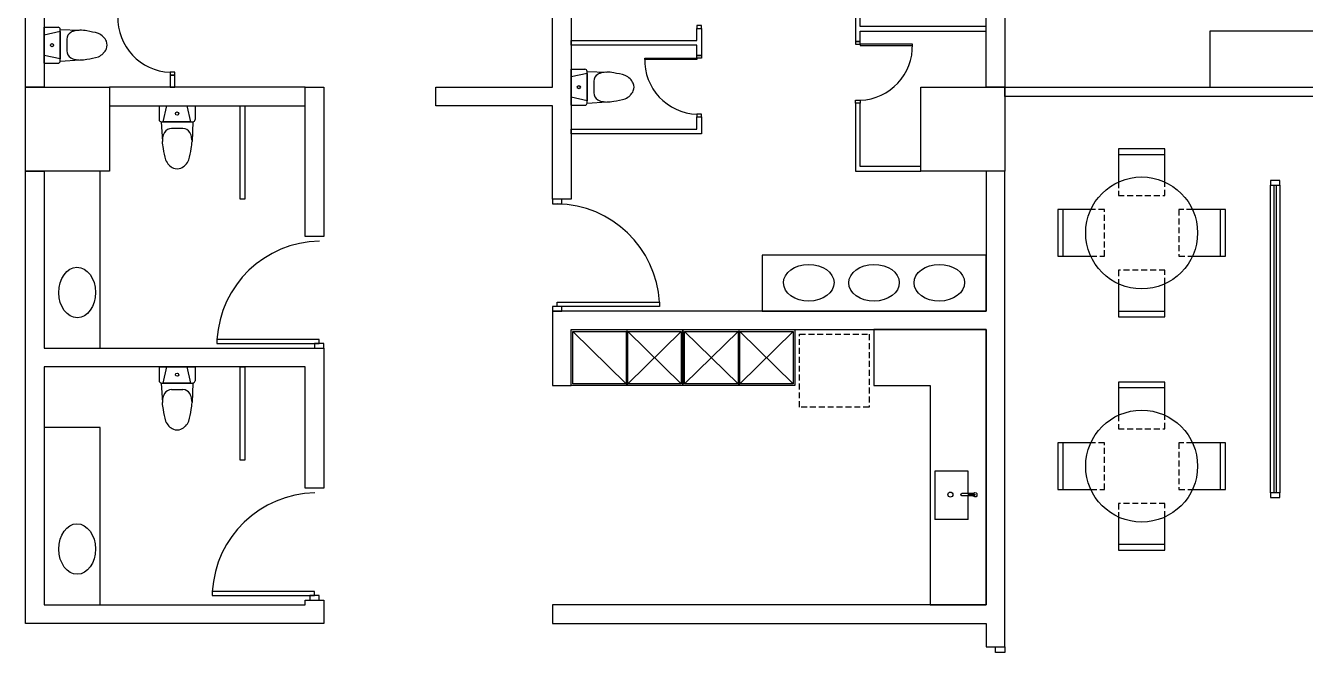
# Model space of a CAD drawing. Header units: centimetres. Extents: x -2363 to 10982, y -15317 to 6533.
# Drawn here: x 5175 to 6547, y -1421 to -749 of the extents above; entities that cross this region are included whole.
import ezdxf

# ---------------------------------------------------------------- set-up
doc = ezdxf.new("R2010")
doc.units = ezdxf.units.CM
doc.header["$MEASUREMENT"] = 0
doc.linetypes.add('DASHED2', pattern=[9.525, 6.35, -3.175])
doc.linetypes.add('HIDDEN', pattern=[9.525, 6.35, -3.175])
for name, color, linetype in [('00_Walls', 6, 'Continuous'), ('01_Doors', 4, 'Continuous'), ('01_Office_Furnitures', 7, 'Continuous'), ('01_Space_Partitions', 191, 'Continuous'), ('01_Toilets_Details', 8, 'Continuous')]:
    doc.layers.add(name, color=color, linetype=linetype)

msp = doc.modelspace()

# ---------------------------------------------------------------- linework, layer by layer
at = {"layer": '00_Walls'}
for p, q in [((5174.5, -815.4), (5174.5, -260.4)), ((6224.5, -260.4), (6224.5, -815.4)), ((5194.5, -280.4), (5194.5, -815.4)), ((6204.5, -815.4), (6204.5, -280.4)), ((5759.5, -485.4), (5759.5, -935.4)), ((5739.5, -815.4), (5739.5, -575.4)), ((5194.5, -815.4), (5174.5, -815.4)), ((5614.5, -835.4), (5614.5, -815.4)), ((5614.5, -815.4), (5739.5, -815.4)), ((6224.5, -815.4), (6204.5, -815.4)), ((5739.5, -835.4), (5614.5, -835.4)), ((5739.5, -935.4), (5739.5, -835.4)), ((5759.5, -935.4), (5739.5, -935.4))]:
    msp.add_line(p, q, dxfattribs=at)
for points in [[(5264.5, -905.4), (5174.5, -905.4), (5174.5, -815.4), (5264.5, -815.4)], [(5474.5, -815.4), (5264.5, -815.4), (5264.5, -835.4), (5474.5, -835.4)], [(5494.5, -975.4), (5474.5, -975.4), (5474.5, -815.4), (5494.5, -815.4)], [(6224.5, -905.4), (6134.5, -905.4), (6134.5, -815.4), (6224.5, -815.4)], [(7174.5, -1025.4), (7184.5, -1025.4), (7184.5, -1315.4), (6804.5, -1315.4), (6804.5, -825.4), (6224.5, -825.4), (6224.5, -815.4), (6814.5, -815.4), (6814.5, -1305.4), (7174.5, -1305.4)], [(5474.5, -1365.4), (5494.5, -1365.4), (5494.5, -1390.4), (5174.5, -1390.4), (5174.5, -905.4), (5194.5, -905.4), (5194.5, -1095.4), (5494.5, -1095.4), (5494.5, -1245.4), (5474.5, -1245.4), (5474.5, -1115.4), (5194.5, -1115.4), (5194.5, -1370.4), (5474.5, -1370.4)], [(5739.5, -1390.4), (6204.5, -1390.4), (6204.5, -1415.4), (6224.5, -1415.4), (6224.5, -905.4), (6204.5, -905.4), (6204.5, -1055.4), (5739.5, -1055.4), (5739.5, -1135.4), (5759.5, -1135.4), (5759.5, -1075.4), (6204.5, -1075.4), (6204.5, -1370.4), (5739.5, -1370.4)]]:
    msp.add_lwpolyline(points, close=True, dxfattribs=at)
at = {"layer": '01_Doors'}
for points in [[(5894.5, -749.4), (5894.5, -752.4), (5899.5, -752.4), (5899.5, -749.4), (5894.5, -749.4)], [(6069.5, -766.4), (6064.5, -766.4), (6064.5, -769.4), (6069.5, -769.4)], [(5894.5, -781.4), (5899.5, -781.4), (5899.5, -784.4), (5894.5, -784.4)], [(6069.5, -770.9), (6125.5, -770.9), (6125.5, -769.4), (6069.5, -769.4)], [(5894.5, -785.9), (5838.5, -785.9), (5838.5, -784.4), (5894.5, -784.4)], [(5329.5, -799.4), (5329.5, -802.4), (5334.5, -802.4), (5334.5, -799.4), (5329.5, -799.4)], [(6069.5, -829.4), (6069.5, -832.4), (6064.5, -832.4), (6064.5, -829.4), (6069.5, -829.4)], [(5894.5, -844.4), (5894.5, -847.4), (5899.5, -847.4), (5899.5, -844.4), (5894.5, -844.4)], [(5749.5, -935.4), (5739.5, -935.4), (5739.5, -940.4), (5749.5, -940.4)], [(5749.5, -1050.4), (5739.5, -1050.4), (5739.5, -1055.4), (5749.5, -1055.4)], [(5854.5, -1050.4), (5744.5, -1050.4), (5744.5, -1046), (5854.5, -1046)], [(5379.5, -1090.4), (5489.5, -1090.4), (5489.5, -1086), (5379.5, -1086)], [(5484.5, -1095.4), (5494.5, -1095.4), (5494.5, -1090.4), (5484.5, -1090.4)], [(5374.5, -1360.4), (5484.5, -1360.4), (5484.5, -1356), (5374.5, -1356)], [(5479.5, -1365.4), (5489.5, -1365.4), (5489.5, -1360.4), (5479.5, -1360.4)], [(6214.5, -1415.4), (6224.5, -1415.4), (6224.5, -1421.4), (6214.5, -1421.4)]]:
    msp.add_lwpolyline(points, close=True, dxfattribs=at)
for centre, radius, start, end in [((5331.7, -741.2), 58.3, 178.2402, 267.81), ((6067.3, -771.2), 58.3, 272.19, 1.7598), ((5896.7, -786.2), 58.3, 178.2402, 267.81), ((5742.3, -1052.7), 112.3, 3.3956, 88.8462), ((5491.8, -1092.7), 112.3, 91.1538, 176.6044), ((5486.8, -1362.7), 112.3, 91.1538, 176.6044)]:
    msp.add_arc(centre, radius, start, end, dxfattribs=at)
at = {"layer": '01_Office_Furnitures'}
for p, q in [((6185.4, -1227), (6149.5, -1227)), ((6149.5, -1227), (6149.5, -1278.8)), ((6185.4, -1251), (6185.4, -1227)), ((6163.6, -1252.2), (6163.8, -1251.3)), ((6163.8, -1253.3), (6163.6, -1252.2)), ((6163.8, -1251.3), (6164.4, -1250.4)), ((6164.4, -1254.2), (6163.8, -1253.3)), ((6164.4, -1250.4), (6165.3, -1249.8)), ((6165.3, -1254.8), (6164.4, -1254.2)), ((6165.3, -1249.8), (6166.3, -1249.7)), ((6166.3, -1255), (6165.3, -1254.8)), ((6166.3, -1249.7), (6167.2, -1249.8)), ((6167.2, -1254.8), (6166.3, -1255)), ((6167.2, -1249.8), (6168.2, -1250.4)), ((6168.2, -1254.2), (6167.2, -1254.8)), ((6168.2, -1250.4), (6168.8, -1251.3)), ((6168.8, -1253.3), (6168.2, -1254.2)), ((6168.8, -1251.3), (6168.9, -1252.2)), ((6168.9, -1252.2), (6168.8, -1253.3)), ((6177.4, -1252.2), (6177.7, -1251.5)), ((6177.4, -1252.2), (6177.4, -1252.4)), ((6177.7, -1253.1), (6177.4, -1252.4)), ((6177.7, -1251.5), (6178.5, -1251)), ((6178.5, -1253.6), (6177.7, -1253.1)), ((6190.6, -1251), (6178.5, -1251)), ((6190.6, -1253.6), (6178.5, -1253.6)), ((6185.4, -1251.6), (6192.5, -1251.6)), ((6185.4, -1251.6), (6185.4, -1252.8)), ((6185.4, -1252.8), (6192.5, -1252.8)), ((6185.4, -1278.8), (6185.4, -1253.6)), ((6192.5, -1251.6), (6192.5, -1252.8)), ((6185.4, -1278.8), (6149.5, -1278.8))]:
    msp.add_line(p, q, dxfattribs=at)
for points in [[(6814.5, -815.4), (6814.5, -755.4), (6444.5, -755.4), (6444.5, -815.4)], [(6519.5, -915.4), (6509.5, -915.4), (6509.5, -920.4), (6519.5, -920.4)], [(6509.5, -1250.4), (6509.5, -920.4), (6519.5, -920.4), (6519.5, -1250.4)], [(6515.5, -1250.4), (6513.5, -1250.4), (6513.5, -920.4), (6515.5, -920.4)], [(5879.5, -1135.4), (5759.5, -1135.4), (5759.5, -1075.4), (5879.5, -1075.4)], [(5877.7, -1133.6), (5761.3, -1133.6), (5761.3, -1077.2), (5877.7, -1077.2)], [(5818.6, -1133.6), (5820.4, -1133.6), (5820.4, -1077.2), (5818.6, -1077.2)], [(5999.5, -1135.4), (5879.5, -1135.4), (5879.5, -1075.4), (5999.5, -1075.4)], [(5997.7, -1133.6), (5881.3, -1133.6), (5881.3, -1077.2), (5997.7, -1077.2)], [(5938.6, -1133.6), (5940.4, -1133.6), (5940.4, -1077.2), (5938.6, -1077.2)], [(6084.2, -1075.4), (6084.2, -1135.4), (6144.5, -1135.4), (6144.5, -1370.4), (6204.5, -1370.4), (6204.5, -1075.4)], [(6519.5, -1250.4), (6509.5, -1250.4), (6509.5, -1255.4), (6519.5, -1255.4)]]:
    msp.add_lwpolyline(points, close=True, dxfattribs=at)
at = {"layer": '01_Office_Furnitures', "linetype": 'ByBlock'}
for points in [[(6396.4, -917.2), (6396.4, -881.7), (6346.4, -881.7), (6346.4, -917.2)], [(6346.4, -887.5), (6396.4, -887.5)], [(6316.9, -946.7), (6281.4, -946.7), (6281.4, -996.7), (6316.9, -996.7)], [(6287.2, -996.7), (6287.2, -946.7)], [(6426, -996.7), (6461.4, -996.7), (6461.4, -946.7), (6426, -946.7)], [(6455.6, -946.7), (6455.6, -996.7)], [(6346.4, -1026.3), (6346.4, -1061.7), (6396.4, -1061.7), (6396.4, -1026.3)], [(6396.4, -1055.9), (6346.4, -1055.9)], [(6396.4, -1167.2), (6396.4, -1131.7), (6346.4, -1131.7), (6346.4, -1167.2)], [(6346.4, -1137.5), (6396.4, -1137.5)], [(6316.9, -1196.7), (6281.4, -1196.7), (6281.4, -1246.7), (6316.9, -1246.7)], [(6287.2, -1246.7), (6287.2, -1196.7)], [(6426, -1246.7), (6461.4, -1246.7), (6461.4, -1196.7), (6426, -1196.7)], [(6455.6, -1196.7), (6455.6, -1246.7)], [(6346.4, -1276.3), (6346.4, -1311.7), (6396.4, -1311.7), (6396.4, -1276.3)], [(6396.4, -1305.9), (6346.4, -1305.9)]]:
    msp.add_lwpolyline(points, dxfattribs=at)
at = {"layer": '01_Office_Furnitures', "linetype": 'DASHED2'}
for points in [[(6346.4, -917.2), (6346.4, -931.7), (6396.4, -931.7), (6396.4, -917.2)], [(6316.9, -996.7), (6331.4, -996.7), (6331.4, -946.7), (6316.9, -946.7)], [(6426, -946.7), (6411.4, -946.7), (6411.4, -996.7), (6426, -996.7)], [(6396.4, -1026.3), (6396.4, -1011.7), (6346.4, -1011.7), (6346.4, -1026.3)], [(6346.4, -1167.2), (6346.4, -1181.7), (6396.4, -1181.7), (6396.4, -1167.2)], [(6316.9, -1246.7), (6331.4, -1246.7), (6331.4, -1196.7), (6316.9, -1196.7)], [(6426, -1196.7), (6411.4, -1196.7), (6411.4, -1246.7), (6426, -1246.7)], [(6396.4, -1276.3), (6396.4, -1261.7), (6346.4, -1261.7), (6346.4, -1276.3)]]:
    msp.add_lwpolyline(points, dxfattribs=at)
at = {"layer": '01_Office_Furnitures'}
for points in [[(5761.3, -1077.2), (5818.6, -1133.6)], [(5820.4, -1077.2), (5877.7, -1133.6)], [(5877.7, -1077.2), (5820.4, -1133.6)], [(5938.6, -1077.2), (5881.3, -1133.6)], [(5881.3, -1077.2), (5938.6, -1133.6)], [(5940.4, -1077.2), (5997.7, -1133.6)], [(5997.7, -1077.2), (5940.4, -1133.6)]]:
    msp.add_lwpolyline(points, dxfattribs=at)
at = {"layer": '01_Office_Furnitures', "linetype": 'HIDDEN'}
msp.add_lwpolyline([(6004.5, -1080.4), (6079.2, -1080.4), (6079.2, -1158.5), (6004.5, -1158.5)], close=True, dxfattribs=at)
at = {"layer": '01_Office_Furnitures'}
for centre in [(6371.4, -971.7), (6371.4, -1221.7)]:
    msp.add_circle(centre, 60, dxfattribs=at)
msp.add_open_spline([(6190.3, -1251.6), (6190.3, -1251.6), (6190.9, -1250.6), (6190.9, -1250.6), (6196.3, -1247.1), (6195.9, -1257.7), (6190.9, -1253.9), (6190.9, -1253.9), (6190.3, -1252.8), (6190.3, -1252.8)], degree=3, knots=[0, 0, 0, 0, 1, 1, 1, 2, 2, 2, 3, 3, 3, 3], dxfattribs=at)
at = {"layer": '01_Space_Partitions'}
for points in [[(6069.5, -737.4), (6064.5, -737.4), (6064.5, -766.4), (6069.5, -766.4), (6069.5, -755.4), (6204.5, -755.4), (6204.5, -750.4), (6069.5, -750.4)], [(5894.5, -752.4), (5899.5, -752.4), (5899.5, -781.4), (5894.5, -781.4), (5894.5, -770.4), (5759.5, -770.4), (5759.5, -765.4), (5894.5, -765.4)], [(5329.5, -802.4), (5329.5, -815.4), (5334.5, -815.4), (5334.5, -802.4)], [(5409.5, -835.4), (5409.5, -935.4), (5404.5, -935.4), (5404.5, -835.4)], [(6069.5, -832.4), (6064.5, -832.4), (6064.5, -905.4), (6069.5, -905.4), (6069.5, -905.4), (6134.5, -905.4), (6134.5, -900.4), (6069.5, -900.4)], [(5894.5, -847.4), (5899.5, -847.4), (5899.5, -865.4), (5894.5, -865.4), (5894.5, -865.4), (5759.5, -865.4), (5759.5, -860.4), (5894.5, -860.4)], [(5194.5, -1095.4), (5254.5, -1095.4), (5254.5, -905.4), (5194.5, -905.4)], [(5409.5, -1115.4), (5409.5, -1215.4), (5404.5, -1215.4), (5404.5, -1115.4)], [(5194.5, -1370.4), (5254.5, -1370.4), (5254.5, -1180.4), (5194.5, -1180.4)]]:
    msp.add_lwpolyline(points, close=True, dxfattribs=at)
for centre in [(5229.8, -1035.6), (5229.8, -1310.6)]:
    msp.add_ellipse(centre, major_axis=(-0.2, 27.1), ratio=0.727464, dxfattribs=at)
at = {"layer": '01_Toilets_Details'}
for p, q in [((5194.5, -751.1, 0), (5209.3, -751.1, 0)), ((5194.5, -789.7, 0), (5194.5, -751.1, 0)), ((5211.7, -753.5, 0), (5232.7, -754.4)), ((5211.7, -787.4, 0), (5211.7, -753.5, 0)), ((5211.7, -755.6, 0), (5194.5, -759.5, 0)), ((5211.7, -755.6, 0), (5211.7, -785.2, 0)), ((5218.9, -764.1), (5218.9, -776.5)), ((5211.7, -785.2, 0), (5194.5, -781.3, 0)), ((5194.5, -789.7, 0), (5209.3, -789.7, 0)), ((5211.7, -787.4, 0), (5232.7, -786.2)), ((5759.5, -796.1, 0), (5774.3, -796.1, 0)), ((5759.5, -834.7, 0), (5759.5, -796.1, 0)), ((5776.7, -800.6, 0), (5759.5, -804.5, 0)), ((5776.7, -798.5, 0), (5797.7, -799.4)), ((5776.7, -832.4, 0), (5776.7, -798.5, 0)), ((5776.7, -800.6, 0), (5776.7, -830.2, 0)), ((5783.9, -809.1), (5783.9, -821.5)), ((5317.7, -835.4, 0), (5317.7, -850.2, 0)), ((5317.7, -835.4, 0), (5356.2, -835.4, 0)), ((5322.2, -852.6, 0), (5326, -835.4, 0)), ((5351.7, -852.6, 0), (5347.9, -835.4, 0)), ((5356.2, -835.4, 0), (5356.2, -850.2, 0)), ((5776.7, -830.2, 0), (5759.5, -826.3, 0)), ((5759.5, -834.7, 0), (5774.3, -834.7, 0)), ((5776.7, -832.4, 0), (5797.7, -831.2)), ((5320, -852.6, 0), (5321.2, -873.6)), ((5320, -852.6, 0), (5353.9, -852.6, 0)), ((5351.7, -852.6, 0), (5322.2, -852.6, 0)), ((5343.3, -859.8), (5330.9, -859.8)), ((5353.9, -852.6, 0), (5353, -873.6)), ((5317.7, -1115.4, 0), (5317.7, -1130.2, 0)), ((5317.7, -1115.4, 0), (5356.2, -1115.4, 0)), ((5322.2, -1132.6, 0), (5326, -1115.4, 0)), ((5351.7, -1132.6, 0), (5347.9, -1115.4, 0)), ((5356.2, -1115.4, 0), (5356.2, -1130.2, 0)), ((5320, -1132.6, 0), (5321.2, -1153.6)), ((5320, -1132.6, 0), (5353.9, -1132.6, 0)), ((5351.7, -1132.6, 0), (5322.2, -1132.6, 0)), ((5353.9, -1132.6, 0), (5353, -1153.6)), ((5343.3, -1139.8), (5330.9, -1139.8))]:
    msp.add_line(p, q, dxfattribs=at)
msp.add_lwpolyline([(6204.5, -995.4), (5964.5, -995.4), (5964.5, -1055.4), (6204.5, -1055.4)], close=True, dxfattribs=at)
for centre, major_axis, ratio, start_param, end_param in [((5209.3, -753.5, 0), (-1.66, 1.66), 1, 3.926991, 5.497787), ((5231.6, -773.3), (13.3, -13.3), 1, 2.365047, 2.651698), ((5232.7, -788.1), (-23.9, -23.9), 1, 3.703514, 3.926991), ((5227.4, -764.1), (6.06, -6.06), 1, 2.885852, 3.926991), ((5230.2, -768.8), (-9.96, -9.96), 1, 4.222494, 4.456648), ((5239.5, -789.3), (53.4, -11.2), 0.618512, 1.454632, 1.686961), ((5242.8, -777.8), (1.3, 22.2), 1, -0.682256, -0.395606), ((5248.3, -771.8), (-1, 14), 1, -1.2357, -0.811293), ((5251.4, -770.3), (0, 10.6), 1, 4.326286, 5.103477), ((5202.8, -770.4, 0), (-0.15, 1.71), 1, 4.62356226370167, 10.90674757088126), ((5227.4, -776.5), (-6.06, -6.06), 1, 5.497787, 6.538926), ((5242.8, -762.8), (4, 21.9), 1, 3.777071, 4.063721), ((5248.3, -768.8), (-1.4, 14), 1, 3.787651, 4.212059), ((5209.3, -787.4, 0), (1.66, 1.66), 1, 3.926991, 5.497787), ((5230.2, -771.8), (-9.96, -9.96), 1, 0.255741, 0.489895), ((5231.6, -767.3), (-13.3, -13.3), 1, 0.489895, 0.776545), ((5232.7, -752.4), (-23.9, -23.9), 1, 0.785398, 1.008875), ((5239.5, -751.3), (-53.4, -11.2), 0.618512, 1.454632, 1.686961), ((5774.3, -798.5, 0), (-1.66, 1.66), 1, 3.926991, 5.497787), ((5792.4, -809.1), (6.06, -6.06), 1, 2.885852, 3.926991), ((5795.2, -813.8), (-9.96, -9.96), 1, 4.222494, 4.456648), ((5796.6, -818.3), (13.3, -13.3), 1, 2.365047, 2.651698), ((5797.7, -833.1), (-23.9, -23.9), 1, 3.703514, 3.926991), ((5804.5, -834.3), (53.4, -11.2), 0.618512, 1.454632, 1.686961), ((5807.8, -822.8), (1.3, 22.2), 1, -0.682256, -0.395606), ((5813.3, -816.8), (-1, 14), 1, -1.2357, -0.811293), ((5767.8, -815.4, 0), (-0.15, 1.71), 1, 4.62356226370167, 10.90674757088126), ((5792.4, -821.5), (-6.06, -6.06), 1, 5.497787, 6.538926), ((5813.3, -813.8), (-1.4, 14), 1, 3.787651, 4.212059), ((5816.4, -815.3), (0, 10.6), 1, 4.326286, 5.103477), ((5774.3, -832.4, 0), (1.66, 1.66), 1, 3.926991, 5.497787), ((5795.2, -816.8), (-9.96, -9.96), 1, 0.255741, 0.489895), ((5796.6, -812.3), (-13.3, -13.3), 1, 0.489895, 0.776545), ((5797.7, -797.4), (-23.9, -23.9), 1, 0.785398, 1.008875), ((5804.5, -796.3), (-53.4, -11.2), 0.618512, 1.454632, 1.686961), ((5807.8, -807.8), (4, 21.9), 1, 3.777071, 4.063721), ((5320, -850.2, 0), (1.66, -1.66), 1, 3.926991, 5.497787), ((5337, -843.7, 0), (1.71, 0.15), 1, 4.62356226370167, 10.90674757088126), ((5353.9, -850.2, 0), (1.66, 1.66), 1, 3.926991, 5.497787), ((5335.6, -871.1), (-9.96, 9.96), 1, 0.255741, 0.489895), ((5330.9, -868.3), (-6.06, 6.06), 1, 5.497787, 6.538926), ((5343.3, -868.3), (-6.06, -6.06), 1, 2.885852, 3.926991), ((5338.5, -871.1), (-9.96, 9.96), 1, 4.222494, 4.456648), ((5354.9, -873.6), (-23.9, 23.9), 1, 0.785398, 1.008875), ((5340.1, -872.5), (-13.3, 13.3), 1, 0.489895, 0.776545), ((5334, -872.5), (-13.3, -13.3), 1, 2.365047, 2.651698), ((5319.2, -873.6), (-23.9, 23.9), 1, 3.703514, 3.926991), ((5356.1, -880.4), (-11.2, 53.4), 0.618512, 1.454632, 1.686961), ((5318, -880.4), (-11.2, -53.4), 0.618512, 1.454632, 1.686961), ((5344.6, -883.7), (21.9, -4), 1, 3.777071, 4.063721), ((5338.6, -889.2), (14, 1.4), 1, 3.787651, 4.212059), ((5337.1, -892.3), (10.6, 0), 1, 4.326286, 5.103477), ((5335.6, -889.2), (14, 1), 1, -1.2357, -0.811293), ((5329.6, -883.7), (22.2, -1.3), 1, -0.682256, -0.395606), ((5337, -1123.7, 0), (1.71, 0.15), 1, 4.62356226370167, 10.90674757088126), ((5320, -1130.2, 0), (1.66, -1.66), 1, 3.926991, 5.497787), ((5353.9, -1130.2, 0), (1.66, 1.66), 1, 3.926991, 5.497787), ((5340.1, -1152.5), (-13.3, 13.3), 1, 0.489895, 0.776545), ((5335.6, -1151.1), (-9.96, 9.96), 1, 0.255741, 0.489895), ((5330.9, -1148.3), (-6.06, 6.06), 1, 5.497787, 6.538926), ((5343.3, -1148.3), (-6.06, -6.06), 1, 2.885852, 3.926991), ((5338.5, -1151.1), (-9.96, 9.96), 1, 4.222494, 4.456648), ((5334, -1152.5), (-13.3, -13.3), 1, 2.365047, 2.651698), ((5354.9, -1153.6), (-23.9, 23.9), 1, 0.785398, 1.008875), ((5356.1, -1160.4), (-11.2, 53.4), 0.618512, 1.454632, 1.686961), ((5318, -1160.4), (-11.2, -53.4), 0.618512, 1.454632, 1.686961), ((5319.2, -1153.6), (-23.9, 23.9), 1, 3.703514, 3.926991), ((5344.6, -1163.7), (21.9, -4), 1, 3.777071, 4.063721), ((5338.6, -1169.2), (14, 1.4), 1, 3.787651, 4.212059), ((5335.6, -1169.2), (14, 1), 1, -1.2357, -0.811293), ((5329.6, -1163.7), (22.2, -1.3), 1, -0.682256, -0.395606), ((5337.1, -1172.3), (10.6, 0), 1, 4.326286, 5.103477)]:
    msp.add_ellipse(centre, major_axis=major_axis, ratio=ratio, start_param=start_param, end_param=end_param, dxfattribs=at)
for centre in [(6014.4, -1025.1), (6084.4, -1025.1), (6154.4, -1025.1)]:
    msp.add_ellipse(centre, major_axis=(27.1, 0.2), ratio=0.727464, dxfattribs=at)

doc.saveas('drawing.dxf')
